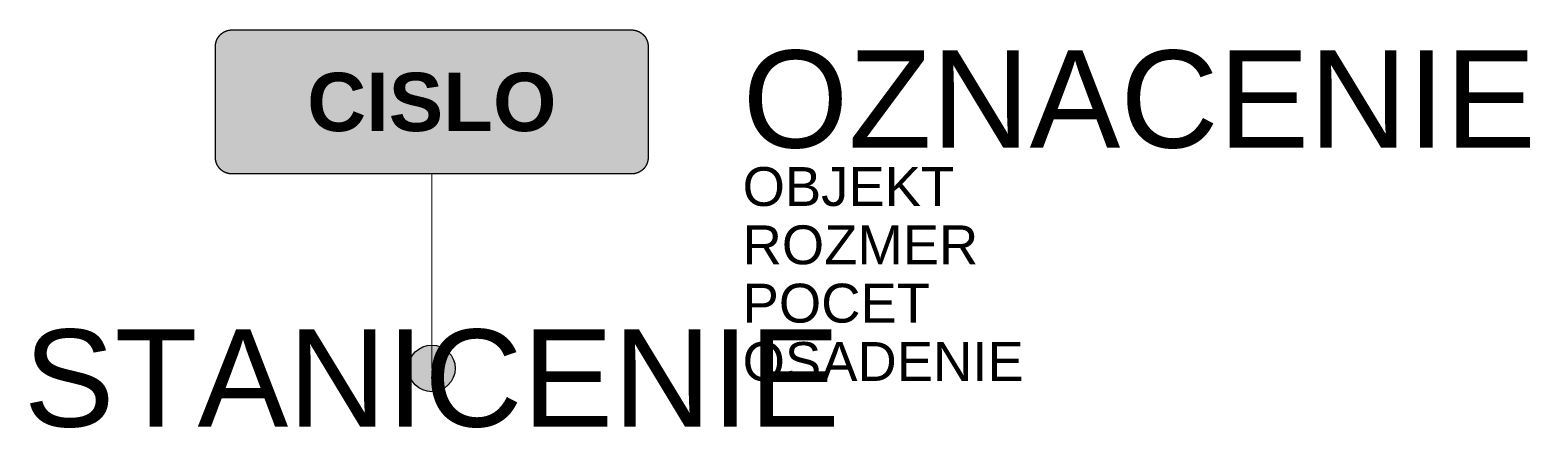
# Model space of a CAD drawing. Header units: metres. Extents: x -10.3 to 28.2, y -1.5 to 8.7.
import ezdxf
from ezdxf.enums import TextEntityAlignment as Align

# ---------------------------------------------------------------- set-up
doc = ezdxf.new("R2010")
doc.units = ezdxf.units.M
doc.layers.get('Defpoints').update_dxf_attribs({"color": 140, "lineweight": 5})
doc.styles.add('DZ', font='arialbd.ttf')
doc.styles.get("Standard").update_dxf_attribs({"font": 'arial.ttf'})

msp = doc.modelspace()

# ---------------------------------------------------------------- hatches: boundary and pattern name
at = {"true_color": 0x828282}
msp.add_hatch(color=8, dxfattribs=at).paths.add_polyline_path([(-5.133, 5), (-5.138, 5), (-5.143, 5), (-5.149, 5), (-5.154, 5), (-5.159, 5.001), (-5.164, 5.001), (-5.17, 5.002), (-5.175, 5.002), (-5.18, 5.003), (-5.185, 5.003), (-5.19, 5.004), (-5.195, 5.005), (-5.201, 5.005), (-5.206, 5.006), (-5.211, 5.007), (-5.216, 5.008), (-5.221, 5.009), (-5.226, 5.01), (-5.231, 5.012), (-5.236, 5.013), (-5.241, 5.014), (-5.246, 5.015), (-5.251, 5.017), (-5.256, 5.018), (-5.261, 5.02), (-5.266, 5.021), (-5.271, 5.023), (-5.276, 5.025), (-5.281, 5.027), (-5.285, 5.028), (-5.29, 5.03), (-5.295, 5.032), (-5.3, 5.034), (-5.304, 5.036), (-5.309, 5.038), (-5.314, 5.041), (-5.318, 5.043), (-5.323, 5.045), (-5.328, 5.047), (-5.332, 5.05), (-5.337, 5.052), (-5.341, 5.055), (-5.346, 5.057), (-5.35, 5.06), (-5.355, 5.063), (-5.359, 5.065), (-5.363, 5.068), (-5.368, 5.071), (-5.372, 5.074), (-5.376, 5.077), (-5.381, 5.08), (-5.385, 5.083), (-5.389, 5.086), (-5.393, 5.089), (-5.397, 5.093), (-5.401, 5.096), (-5.405, 5.099), (-5.409, 5.103), (-5.413, 5.106), (-5.417, 5.109), (-5.421, 5.113), (-5.425, 5.117), (-5.428, 5.12), (-5.432, 5.124), (-5.436, 5.128), (-5.44, 5.131), (-5.443, 5.135), (-5.447, 5.139), (-5.45, 5.143), (-5.454, 5.147), (-5.457, 5.151), (-5.46, 5.155), (-5.464, 5.159), (-5.467, 5.163), (-5.47, 5.167), (-5.473, 5.171), (-5.476, 5.176), (-5.479, 5.18), (-5.482, 5.184), (-5.485, 5.188), (-5.488, 5.193), (-5.491, 5.197), (-5.493, 5.201), (-5.496, 5.206), (-5.499, 5.21), (-5.501, 5.215), (-5.504, 5.219), (-5.506, 5.224), (-5.509, 5.229), (-5.511, 5.233), (-5.513, 5.238), (-5.516, 5.242), (-5.518, 5.247), (-5.52, 5.252), (-5.522, 5.256), (-5.524, 5.261), (-5.526, 5.266), (-5.528, 5.271), (-5.53, 5.276), (-5.532, 5.281), (-5.533, 5.285), (-5.535, 5.29), (-5.536, 5.295), (-5.538, 5.3), (-5.539, 5.305), (-5.541, 5.31), (-5.542, 5.315), (-5.543, 5.32), (-5.545, 5.325), (-5.546, 5.33), (-5.547, 5.335), (-5.548, 5.34), (-5.549, 5.345), (-5.55, 5.351), (-5.551, 5.356), (-5.552, 5.361), (-5.552, 5.366), (-5.553, 5.371), (-5.554, 5.376), (-5.554, 5.381), (-5.555, 5.387), (-5.555, 5.392), (-5.555, 5.397), (-5.556, 5.402), (-5.556, 5.408), (-5.556, 5.413), (-5.556, 5.418), (-5.556, 5.423), (-5.556, 8.281), (-5.556, 8.286), (-5.556, 8.291), (-5.556, 8.297), (-5.556, 8.302), (-5.555, 8.307), (-5.555, 8.312), (-5.555, 8.317), (-5.554, 8.323), (-5.554, 8.328), (-5.553, 8.333), (-5.552, 8.338), (-5.552, 8.343), (-5.551, 8.348), (-5.55, 8.354), (-5.549, 8.359), (-5.548, 8.364), (-5.547, 8.369), (-5.546, 8.374), (-5.545, 8.379), (-5.543, 8.384), (-5.542, 8.389), (-5.541, 8.394), (-5.539, 8.399), (-5.538, 8.404), (-5.536, 8.409), (-5.535, 8.414), (-5.533, 8.419), (-5.532, 8.424), (-5.53, 8.428), (-5.528, 8.433), (-5.526, 8.438), (-5.524, 8.443), (-5.522, 8.448), (-5.52, 8.452), (-5.518, 8.457), (-5.516, 8.462), (-5.513, 8.466), (-5.511, 8.471), (-5.509, 8.476), (-5.506, 8.48), (-5.504, 8.485), (-5.501, 8.489), (-5.499, 8.494), (-5.496, 8.498), (-5.493, 8.503), (-5.491, 8.507), (-5.488, 8.511), (-5.485, 8.516), (-5.482, 8.52), (-5.479, 8.524), (-5.476, 8.528), (-5.473, 8.533), (-5.47, 8.537), (-5.467, 8.541), (-5.464, 8.545), (-5.46, 8.549), (-5.457, 8.553), (-5.454, 8.557), (-5.45, 8.561), (-5.447, 8.565), (-5.443, 8.569), (-5.44, 8.573), (-5.436, 8.576), (-5.432, 8.58), (-5.428, 8.584), (-5.425, 8.587), (-5.421, 8.591), (-5.417, 8.595), (-5.413, 8.598), (-5.409, 8.602), (-5.405, 8.605), (-5.401, 8.608), (-5.397, 8.611), (-5.393, 8.615), (-5.389, 8.618), (-5.385, 8.621), (-5.381, 8.624), (-5.376, 8.627), (-5.372, 8.63), (-5.368, 8.633), (-5.363, 8.636), (-5.359, 8.639), (-5.355, 8.641), (-5.35, 8.644), (-5.346, 8.647), (-5.341, 8.649), (-5.337, 8.652), (-5.332, 8.654), (-5.328, 8.657), (-5.323, 8.659), (-5.318, 8.661), (-5.314, 8.664), (-5.309, 8.666), (-5.304, 8.668), (-5.3, 8.67), (-5.295, 8.672), (-5.29, 8.674), (-5.285, 8.676), (-5.281, 8.678), (-5.276, 8.679), (-5.271, 8.681), (-5.266, 8.683), (-5.261, 8.684), (-5.256, 8.686), (-5.251, 8.687), (-5.246, 8.689), (-5.241, 8.69), (-5.236, 8.691), (-5.231, 8.693), (-5.226, 8.694), (-5.221, 8.695), (-5.216, 8.696), (-5.211, 8.697), (-5.206, 8.698), (-5.201, 8.699), (-5.195, 8.7), (-5.19, 8.7), (-5.185, 8.701), (-5.18, 8.701), (-5.175, 8.702), (-5.17, 8.703), (-5.164, 8.703), (-5.159, 8.703), (-5.154, 8.704), (-5.149, 8.704), (-5.143, 8.704), (-5.138, 8.704), (-5.133, 8.704), (5.133, 8.704), (5.138, 8.704), (5.143, 8.704), (5.149, 8.704), (5.154, 8.704), (5.159, 8.703), (5.164, 8.703), (5.17, 8.703), (5.175, 8.702), (5.18, 8.701), (5.185, 8.701), (5.19, 8.7), (5.195, 8.7), (5.201, 8.699), (5.206, 8.698), (5.211, 8.697), (5.216, 8.696), (5.221, 8.695), (5.226, 8.694), (5.231, 8.693), (5.236, 8.691), (5.241, 8.69), (5.246, 8.689), (5.251, 8.687), (5.256, 8.686), (5.261, 8.684), (5.266, 8.683), (5.271, 8.681), (5.276, 8.679), (5.281, 8.678), (5.285, 8.676), (5.29, 8.674), (5.295, 8.672), (5.3, 8.67), (5.304, 8.668), (5.309, 8.666), (5.314, 8.664), (5.318, 8.661), (5.323, 8.659), (5.328, 8.657), (5.332, 8.654), (5.337, 8.652), (5.341, 8.649), (5.346, 8.647), (5.35, 8.644), (5.355, 8.641), (5.359, 8.639), (5.363, 8.636), (5.368, 8.633), (5.372, 8.63), (5.376, 8.627), (5.381, 8.624), (5.385, 8.621), (5.389, 8.618), (5.393, 8.615), (5.397, 8.611), (5.401, 8.608), (5.405, 8.605), (5.409, 8.602), (5.413, 8.598), (5.417, 8.595), (5.421, 8.591), (5.425, 8.587), (5.428, 8.584), (5.432, 8.58), (5.436, 8.576), (5.44, 8.573), (5.443, 8.569), (5.447, 8.565), (5.45, 8.561), (5.454, 8.557), (5.457, 8.553), (5.46, 8.549), (5.464, 8.545), (5.467, 8.541), (5.47, 8.537), (5.473, 8.533), (5.476, 8.528), (5.479, 8.524), (5.482, 8.52), (5.485, 8.516), (5.488, 8.511), (5.491, 8.507), (5.493, 8.503), (5.496, 8.498), (5.499, 8.494), (5.501, 8.489), (5.504, 8.485), (5.506, 8.48), (5.509, 8.476), (5.511, 8.471), (5.513, 8.466), (5.516, 8.462), (5.518, 8.457), (5.52, 8.452), (5.522, 8.448), (5.524, 8.443), (5.526, 8.438), (5.528, 8.433), (5.53, 8.428), (5.531, 8.424), (5.533, 8.419), (5.535, 8.414), (5.536, 8.409), (5.538, 8.404), (5.539, 8.399), (5.541, 8.394), (5.542, 8.389), (5.543, 8.384), (5.545, 8.379), (5.546, 8.374), (5.547, 8.369), (5.548, 8.364), (5.549, 8.359), (5.55, 8.354), (5.551, 8.348), (5.552, 8.343), (5.552, 8.338), (5.553, 8.333), (5.554, 8.328), (5.554, 8.323), (5.555, 8.317), (5.555, 8.312), (5.555, 8.307), (5.556, 8.302), (5.556, 8.297), (5.556, 8.291), (5.556, 8.286), (5.556, 8.281), (5.556, 5.423), (5.556, 5.418), (5.556, 5.413), (5.556, 5.408), (5.556, 5.402), (5.555, 5.397), (5.555, 5.392), (5.555, 5.387), (5.554, 5.381), (5.554, 5.376), (5.553, 5.371), (5.552, 5.366), (5.552, 5.361), (5.551, 5.356), (5.55, 5.351), (5.549, 5.345), (5.548, 5.34), (5.547, 5.335), (5.546, 5.33), (5.545, 5.325), (5.543, 5.32), (5.542, 5.315), (5.541, 5.31), (5.539, 5.305), (5.538, 5.3), (5.536, 5.295), (5.535, 5.29), (5.533, 5.285), (5.531, 5.281), (5.53, 5.276), (5.528, 5.271), (5.526, 5.266), (5.524, 5.261), (5.522, 5.256), (5.52, 5.252), (5.518, 5.247), (5.516, 5.242), (5.513, 5.238), (5.511, 5.233), (5.509, 5.229), (5.506, 5.224), (5.504, 5.219), (5.501, 5.215), (5.499, 5.21), (5.496, 5.206), (5.493, 5.201), (5.491, 5.197), (5.488, 5.193), (5.485, 5.188), (5.482, 5.184), (5.479, 5.18), (5.476, 5.176), (5.473, 5.171), (5.47, 5.167), (5.467, 5.163), (5.464, 5.159), (5.46, 5.155), (5.457, 5.151), (5.454, 5.147), (5.45, 5.143), (5.447, 5.139), (5.443, 5.135), (5.44, 5.131), (5.436, 5.128), (5.432, 5.124), (5.428, 5.12), (5.425, 5.117), (5.421, 5.113), (5.417, 5.109), (5.413, 5.106), (5.409, 5.103), (5.405, 5.099), (5.401, 5.096), (5.397, 5.093), (5.393, 5.089), (5.389, 5.086), (5.385, 5.083), (5.381, 5.08), (5.376, 5.077), (5.372, 5.074), (5.368, 5.071), (5.363, 5.068), (5.359, 5.065), (5.355, 5.063), (5.35, 5.06), (5.346, 5.057), (5.341, 5.055), (5.337, 5.052), (5.332, 5.05), (5.328, 5.047), (5.323, 5.045), (5.318, 5.043), (5.314, 5.041), (5.309, 5.038), (5.304, 5.036), (5.3, 5.034), (5.295, 5.032), (5.29, 5.03), (5.285, 5.028), (5.281, 5.027), (5.276, 5.025), (5.271, 5.023), (5.266, 5.021), (5.261, 5.02), (5.256, 5.018), (5.251, 5.017), (5.246, 5.015), (5.241, 5.014), (5.236, 5.013), (5.231, 5.012), (5.226, 5.01), (5.221, 5.009), (5.216, 5.008), (5.211, 5.007), (5.206, 5.006), (5.201, 5.005), (5.195, 5.005), (5.19, 5.004), (5.185, 5.003), (5.18, 5.003), (5.175, 5.002), (5.17, 5.002), (5.164, 5.001), (5.159, 5.001), (5.154, 5), (5.149, 5), (5.143, 5), (5.138, 5), (5.133, 5)])
at = {"true_color": 0x9b9b9b}
h = msp.add_hatch(color=253, dxfattribs=at)
h.paths.add_polyline_path([(-5.133, 5.106), (-5.141, 5.106), (-5.149, 5.106), (-5.157, 5.107), (-5.165, 5.107), (-5.173, 5.108), (-5.181, 5.109), (-5.189, 5.111), (-5.197, 5.112), (-5.205, 5.114), (-5.212, 5.116), (-5.22, 5.118), (-5.227, 5.12), (-5.235, 5.122), (-5.242, 5.125), (-5.249, 5.128), (-5.257, 5.131), (-5.264, 5.134), (-5.271, 5.137), (-5.277, 5.141), (-5.284, 5.144), (-5.291, 5.148), (-5.298, 5.152), (-5.304, 5.156), (-5.31, 5.16), (-5.317, 5.164), (-5.323, 5.169), (-5.329, 5.174), (-5.335, 5.178), (-5.341, 5.183), (-5.346, 5.188), (-5.352, 5.193), (-5.357, 5.199), (-5.363, 5.204), (-5.368, 5.21), (-5.373, 5.215), (-5.378, 5.221), (-5.383, 5.227), (-5.387, 5.233), (-5.392, 5.239), (-5.396, 5.246), (-5.4, 5.252), (-5.404, 5.259), (-5.408, 5.265), (-5.412, 5.272), (-5.416, 5.279), (-5.419, 5.286), (-5.422, 5.293), (-5.426, 5.3), (-5.428, 5.307), (-5.431, 5.314), (-5.434, 5.321), (-5.436, 5.329), (-5.438, 5.336), (-5.44, 5.344), (-5.442, 5.352), (-5.444, 5.359), (-5.445, 5.367), (-5.447, 5.375), (-5.448, 5.383), (-5.449, 5.391), (-5.45, 5.399), (-5.45, 5.407), (-5.45, 5.415), (-5.45, 5.423), (-5.45, 8.281), (-5.45, 8.289), (-5.45, 8.297), (-5.45, 8.305), (-5.449, 8.313), (-5.448, 8.321), (-5.447, 8.329), (-5.445, 8.337), (-5.444, 8.345), (-5.442, 8.352), (-5.44, 8.36), (-5.438, 8.368), (-5.436, 8.375), (-5.434, 8.383), (-5.431, 8.39), (-5.428, 8.397), (-5.426, 8.404), (-5.422, 8.411), (-5.419, 8.418), (-5.416, 8.425), (-5.412, 8.432), (-5.408, 8.439), (-5.404, 8.445), (-5.4, 8.452), (-5.396, 8.458), (-5.392, 8.465), (-5.387, 8.471), (-5.383, 8.477), (-5.378, 8.483), (-5.373, 8.489), (-5.368, 8.494), (-5.363, 8.5), (-5.357, 8.505), (-5.352, 8.511), (-5.346, 8.516), (-5.341, 8.521), (-5.335, 8.526), (-5.329, 8.531), (-5.323, 8.535), (-5.317, 8.54), (-5.31, 8.544), (-5.304, 8.548), (-5.298, 8.552), (-5.291, 8.556), (-5.284, 8.56), (-5.277, 8.564), (-5.271, 8.567), (-5.264, 8.57), (-5.257, 8.573), (-5.249, 8.576), (-5.242, 8.579), (-5.235, 8.582), (-5.227, 8.584), (-5.22, 8.586), (-5.212, 8.588), (-5.205, 8.59), (-5.197, 8.592), (-5.189, 8.593), (-5.181, 8.595), (-5.173, 8.596), (-5.165, 8.597), (-5.157, 8.597), (-5.149, 8.598), (-5.141, 8.598), (-5.133, 8.598), (5.133, 8.598), (5.141, 8.598), (5.149, 8.598), (5.157, 8.597), (5.165, 8.597), (5.173, 8.596), (5.181, 8.595), (5.189, 8.593), (5.197, 8.592), (5.205, 8.59), (5.212, 8.588), (5.22, 8.586), (5.227, 8.584), (5.235, 8.582), (5.242, 8.579), (5.249, 8.576), (5.257, 8.573), (5.264, 8.57), (5.271, 8.567), (5.277, 8.564), (5.284, 8.56), (5.291, 8.556), (5.298, 8.552), (5.304, 8.548), (5.31, 8.544), (5.317, 8.54), (5.323, 8.535), (5.329, 8.531), (5.335, 8.526), (5.341, 8.521), (5.346, 8.516), (5.352, 8.511), (5.357, 8.505), (5.363, 8.5), (5.368, 8.494), (5.373, 8.489), (5.378, 8.483), (5.383, 8.477), (5.387, 8.471), (5.392, 8.465), (5.396, 8.458), (5.4, 8.452), (5.404, 8.445), (5.408, 8.439), (5.412, 8.432), (5.416, 8.425), (5.419, 8.418), (5.422, 8.411), (5.425, 8.404), (5.428, 8.397), (5.431, 8.39), (5.434, 8.383), (5.436, 8.375), (5.438, 8.368), (5.44, 8.36), (5.442, 8.352), (5.444, 8.345), (5.445, 8.337), (5.447, 8.329), (5.448, 8.321), (5.449, 8.313), (5.449, 8.305), (5.45, 8.297), (5.45, 8.289), (5.45, 8.281), (5.45, 5.423), (5.45, 5.415), (5.45, 5.407), (5.449, 5.399), (5.449, 5.391), (5.448, 5.383), (5.447, 5.375), (5.445, 5.367), (5.444, 5.359), (5.442, 5.352), (5.44, 5.344), (5.438, 5.336), (5.436, 5.329), (5.434, 5.321), (5.431, 5.314), (5.428, 5.307), (5.425, 5.3), (5.422, 5.293), (5.419, 5.286), (5.416, 5.279), (5.412, 5.272), (5.408, 5.265), (5.404, 5.259), (5.4, 5.252), (5.396, 5.246), (5.392, 5.239), (5.387, 5.233), (5.383, 5.227), (5.378, 5.221), (5.373, 5.215), (5.368, 5.21), (5.363, 5.204), (5.357, 5.199), (5.352, 5.193), (5.346, 5.188), (5.341, 5.183), (5.335, 5.178), (5.329, 5.174), (5.323, 5.169), (5.317, 5.164), (5.31, 5.16), (5.304, 5.156), (5.298, 5.152), (5.291, 5.148), (5.284, 5.144), (5.277, 5.141), (5.271, 5.137), (5.264, 5.134), (5.257, 5.131), (5.249, 5.128), (5.242, 5.125), (5.235, 5.122), (5.227, 5.12), (5.22, 5.118), (5.212, 5.116), (5.205, 5.114), (5.197, 5.112), (5.189, 5.111), (5.181, 5.109), (5.173, 5.108), (5.165, 5.107), (5.157, 5.107), (5.149, 5.106), (5.141, 5.106), (5.133, 5.106)])
h.paths.add_polyline_path([(-5.133, 5.265), (-5.137, 5.265), (-5.141, 5.265), (-5.145, 5.265), (-5.149, 5.265), (-5.153, 5.266), (-5.157, 5.266), (-5.161, 5.267), (-5.165, 5.268), (-5.169, 5.269), (-5.173, 5.27), (-5.176, 5.271), (-5.18, 5.272), (-5.184, 5.273), (-5.188, 5.274), (-5.191, 5.276), (-5.195, 5.277), (-5.198, 5.279), (-5.202, 5.28), (-5.205, 5.282), (-5.209, 5.284), (-5.212, 5.286), (-5.215, 5.288), (-5.218, 5.29), (-5.222, 5.292), (-5.225, 5.294), (-5.228, 5.296), (-5.231, 5.298), (-5.234, 5.301), (-5.237, 5.303), (-5.24, 5.306), (-5.242, 5.308), (-5.245, 5.311), (-5.248, 5.314), (-5.25, 5.317), (-5.253, 5.319), (-5.255, 5.322), (-5.258, 5.325), (-5.26, 5.328), (-5.262, 5.331), (-5.265, 5.335), (-5.267, 5.338), (-5.269, 5.341), (-5.271, 5.344), (-5.273, 5.348), (-5.274, 5.351), (-5.276, 5.354), (-5.278, 5.358), (-5.279, 5.361), (-5.281, 5.365), (-5.282, 5.369), (-5.283, 5.372), (-5.285, 5.376), (-5.286, 5.38), (-5.287, 5.384), (-5.288, 5.387), (-5.288, 5.391), (-5.289, 5.395), (-5.29, 5.399), (-5.29, 5.403), (-5.291, 5.407), (-5.291, 5.411), (-5.291, 5.415), (-5.292, 5.419), (-5.292, 5.423), (-5.292, 8.281), (-5.292, 8.285), (-5.291, 8.289), (-5.291, 8.293), (-5.291, 8.297), (-5.29, 8.301), (-5.29, 8.305), (-5.289, 8.309), (-5.288, 8.313), (-5.288, 8.317), (-5.287, 8.32), (-5.286, 8.324), (-5.285, 8.328), (-5.283, 8.332), (-5.282, 8.335), (-5.281, 8.339), (-5.279, 8.343), (-5.278, 8.346), (-5.276, 8.35), (-5.274, 8.353), (-5.273, 8.356), (-5.271, 8.36), (-5.269, 8.363), (-5.267, 8.366), (-5.265, 8.37), (-5.262, 8.373), (-5.26, 8.376), (-5.258, 8.379), (-5.255, 8.382), (-5.253, 8.385), (-5.25, 8.388), (-5.248, 8.39), (-5.245, 8.393), (-5.242, 8.396), (-5.24, 8.398), (-5.237, 8.401), (-5.234, 8.403), (-5.231, 8.406), (-5.228, 8.408), (-5.225, 8.41), (-5.222, 8.412), (-5.218, 8.415), (-5.215, 8.417), (-5.212, 8.418), (-5.209, 8.42), (-5.205, 8.422), (-5.202, 8.424), (-5.198, 8.425), (-5.195, 8.427), (-5.191, 8.429), (-5.188, 8.43), (-5.184, 8.431), (-5.18, 8.432), (-5.176, 8.433), (-5.173, 8.435), (-5.169, 8.435), (-5.165, 8.436), (-5.161, 8.437), (-5.157, 8.438), (-5.153, 8.438), (-5.149, 8.439), (-5.145, 8.439), (-5.141, 8.439), (-5.137, 8.44), (-5.133, 8.44), (5.133, 8.44), (5.137, 8.44), (5.141, 8.439), (5.145, 8.439), (5.149, 8.439), (5.153, 8.438), (5.157, 8.438), (5.161, 8.437), (5.165, 8.436), (5.169, 8.435), (5.173, 8.435), (5.176, 8.433), (5.18, 8.432), (5.184, 8.431), (5.187, 8.43), (5.191, 8.429), (5.195, 8.427), (5.198, 8.425), (5.202, 8.424), (5.205, 8.422), (5.209, 8.42), (5.212, 8.418), (5.215, 8.417), (5.218, 8.415), (5.222, 8.412), (5.225, 8.41), (5.228, 8.408), (5.231, 8.406), (5.234, 8.403), (5.237, 8.401), (5.24, 8.398), (5.242, 8.396), (5.245, 8.393), (5.248, 8.39), (5.25, 8.388), (5.253, 8.385), (5.255, 8.382), (5.258, 8.379), (5.26, 8.376), (5.262, 8.373), (5.265, 8.37), (5.267, 8.366), (5.269, 8.363), (5.271, 8.36), (5.273, 8.356), (5.274, 8.353), (5.276, 8.35), (5.278, 8.346), (5.279, 8.343), (5.281, 8.339), (5.282, 8.335), (5.283, 8.332), (5.285, 8.328), (5.286, 8.324), (5.287, 8.32), (5.288, 8.317), (5.288, 8.313), (5.289, 8.309), (5.29, 8.305), (5.29, 8.301), (5.291, 8.297), (5.291, 8.293), (5.291, 8.289), (5.292, 8.285), (5.292, 8.281), (5.292, 5.423), (5.292, 5.419), (5.291, 5.415), (5.291, 5.411), (5.291, 5.407), (5.29, 5.403), (5.29, 5.399), (5.289, 5.395), (5.288, 5.391), (5.288, 5.387), (5.287, 5.384), (5.286, 5.38), (5.285, 5.376), (5.283, 5.372), (5.282, 5.369), (5.281, 5.365), (5.279, 5.361), (5.278, 5.358), (5.276, 5.354), (5.274, 5.351), (5.273, 5.348), (5.271, 5.344), (5.269, 5.341), (5.267, 5.338), (5.265, 5.335), (5.262, 5.331), (5.26, 5.328), (5.258, 5.325), (5.255, 5.322), (5.253, 5.319), (5.25, 5.317), (5.248, 5.314), (5.245, 5.311), (5.242, 5.308), (5.24, 5.306), (5.237, 5.303), (5.234, 5.301), (5.231, 5.298), (5.228, 5.296), (5.225, 5.294), (5.222, 5.292), (5.218, 5.29), (5.215, 5.288), (5.212, 5.286), (5.209, 5.284), (5.205, 5.282), (5.202, 5.28), (5.198, 5.279), (5.195, 5.277), (5.191, 5.276), (5.187, 5.274), (5.184, 5.273), (5.18, 5.272), (5.176, 5.271), (5.173, 5.27), (5.169, 5.269), (5.165, 5.268), (5.161, 5.267), (5.157, 5.266), (5.153, 5.266), (5.149, 5.265), (5.145, 5.265), (5.141, 5.265), (5.137, 5.265), (5.133, 5.265)], flags=16)
h = msp.add_hatch(color=0)
h.dxf.hatch_style = 1
h.paths.add_polyline_path([(0.6, 0, 1), (-0.6, 0, 1)])

# ---------------------------------------------------------------- linework, layer by layer
at = {"lineweight": 9}
msp.add_line((0, 5), (0, 2.5), dxfattribs=at)
at = {"color": 0, "lineweight": 9}
msp.add_line((0, 2.5), (0, 0), dxfattribs=at)
at = {"color": 8, "true_color": 0x828282}
msp.add_lwpolyline([(-5.133, 5), (-5.138, 5), (-5.143, 5), (-5.149, 5), (-5.154, 5), (-5.159, 5.001), (-5.164, 5.001), (-5.17, 5.002), (-5.175, 5.002), (-5.18, 5.003), (-5.185, 5.003), (-5.19, 5.004), (-5.195, 5.005), (-5.201, 5.005), (-5.206, 5.006), (-5.211, 5.007), (-5.216, 5.008), (-5.221, 5.009), (-5.226, 5.01), (-5.231, 5.012), (-5.236, 5.013), (-5.241, 5.014), (-5.246, 5.015), (-5.251, 5.017), (-5.256, 5.018), (-5.261, 5.02), (-5.266, 5.021), (-5.271, 5.023), (-5.276, 5.025), (-5.281, 5.027), (-5.285, 5.028), (-5.29, 5.03), (-5.295, 5.032), (-5.3, 5.034), (-5.304, 5.036), (-5.309, 5.038), (-5.314, 5.041), (-5.318, 5.043), (-5.323, 5.045), (-5.328, 5.047), (-5.332, 5.05), (-5.337, 5.052), (-5.341, 5.055), (-5.346, 5.057), (-5.35, 5.06), (-5.355, 5.063), (-5.359, 5.065), (-5.363, 5.068), (-5.368, 5.071), (-5.372, 5.074), (-5.376, 5.077), (-5.381, 5.08), (-5.385, 5.083), (-5.389, 5.086), (-5.393, 5.089), (-5.397, 5.093), (-5.401, 5.096), (-5.405, 5.099), (-5.409, 5.103), (-5.413, 5.106), (-5.417, 5.109), (-5.421, 5.113), (-5.425, 5.117), (-5.428, 5.12), (-5.432, 5.124), (-5.436, 5.128), (-5.44, 5.131), (-5.443, 5.135), (-5.447, 5.139), (-5.45, 5.143), (-5.454, 5.147), (-5.457, 5.151), (-5.46, 5.155), (-5.464, 5.159), (-5.467, 5.163), (-5.47, 5.167), (-5.473, 5.171), (-5.476, 5.176), (-5.479, 5.18), (-5.482, 5.184), (-5.485, 5.188), (-5.488, 5.193), (-5.491, 5.197), (-5.493, 5.201), (-5.496, 5.206), (-5.499, 5.21), (-5.501, 5.215), (-5.504, 5.219), (-5.506, 5.224), (-5.509, 5.229), (-5.511, 5.233), (-5.513, 5.238), (-5.516, 5.242), (-5.518, 5.247), (-5.52, 5.252), (-5.522, 5.256), (-5.524, 5.261), (-5.526, 5.266), (-5.528, 5.271), (-5.53, 5.276), (-5.532, 5.281), (-5.533, 5.285), (-5.535, 5.29), (-5.536, 5.295), (-5.538, 5.3), (-5.539, 5.305), (-5.541, 5.31), (-5.542, 5.315), (-5.543, 5.32), (-5.545, 5.325), (-5.546, 5.33), (-5.547, 5.335), (-5.548, 5.34), (-5.549, 5.345), (-5.55, 5.351), (-5.551, 5.356), (-5.552, 5.361), (-5.552, 5.366), (-5.553, 5.371), (-5.554, 5.376), (-5.554, 5.381), (-5.555, 5.387), (-5.555, 5.392), (-5.555, 5.397), (-5.556, 5.402), (-5.556, 5.408), (-5.556, 5.413), (-5.556, 5.418), (-5.556, 5.423), (-5.556, 8.281), (-5.556, 8.286), (-5.556, 8.291), (-5.556, 8.297), (-5.556, 8.302), (-5.555, 8.307), (-5.555, 8.312), (-5.555, 8.317), (-5.554, 8.323), (-5.554, 8.328), (-5.553, 8.333), (-5.552, 8.338), (-5.552, 8.343), (-5.551, 8.348), (-5.55, 8.354), (-5.549, 8.359), (-5.548, 8.364), (-5.547, 8.369), (-5.546, 8.374), (-5.545, 8.379), (-5.543, 8.384), (-5.542, 8.389), (-5.541, 8.394), (-5.539, 8.399), (-5.538, 8.404), (-5.536, 8.409), (-5.535, 8.414), (-5.533, 8.419), (-5.532, 8.424), (-5.53, 8.428), (-5.528, 8.433), (-5.526, 8.438), (-5.524, 8.443), (-5.522, 8.448), (-5.52, 8.452), (-5.518, 8.457), (-5.516, 8.462), (-5.513, 8.466), (-5.511, 8.471), (-5.509, 8.476), (-5.506, 8.48), (-5.504, 8.485), (-5.501, 8.489), (-5.499, 8.494), (-5.496, 8.498), (-5.493, 8.503), (-5.491, 8.507), (-5.488, 8.511), (-5.485, 8.516), (-5.482, 8.52), (-5.479, 8.524), (-5.476, 8.528), (-5.473, 8.533), (-5.47, 8.537), (-5.467, 8.541), (-5.464, 8.545), (-5.46, 8.549), (-5.457, 8.553), (-5.454, 8.557), (-5.45, 8.561), (-5.447, 8.565), (-5.443, 8.569), (-5.44, 8.573), (-5.436, 8.576), (-5.432, 8.58), (-5.428, 8.584), (-5.425, 8.587), (-5.421, 8.591), (-5.417, 8.595), (-5.413, 8.598), (-5.409, 8.602), (-5.405, 8.605), (-5.401, 8.608), (-5.397, 8.611), (-5.393, 8.615), (-5.389, 8.618), (-5.385, 8.621), (-5.381, 8.624), (-5.376, 8.627), (-5.372, 8.63), (-5.368, 8.633), (-5.363, 8.636), (-5.359, 8.639), (-5.355, 8.641), (-5.35, 8.644), (-5.346, 8.647), (-5.341, 8.649), (-5.337, 8.652), (-5.332, 8.654), (-5.328, 8.657), (-5.323, 8.659), (-5.318, 8.661), (-5.314, 8.664), (-5.309, 8.666), (-5.304, 8.668), (-5.3, 8.67), (-5.295, 8.672), (-5.29, 8.674), (-5.285, 8.676), (-5.281, 8.678), (-5.276, 8.679), (-5.271, 8.681), (-5.266, 8.683), (-5.261, 8.684), (-5.256, 8.686), (-5.251, 8.687), (-5.246, 8.689), (-5.241, 8.69), (-5.236, 8.691), (-5.231, 8.693), (-5.226, 8.694), (-5.221, 8.695), (-5.216, 8.696), (-5.211, 8.697), (-5.206, 8.698), (-5.201, 8.699), (-5.195, 8.7), (-5.19, 8.7), (-5.185, 8.701), (-5.18, 8.701), (-5.175, 8.702), (-5.17, 8.703), (-5.164, 8.703), (-5.159, 8.703), (-5.154, 8.704), (-5.149, 8.704), (-5.143, 8.704), (-5.138, 8.704), (-5.133, 8.704), (5.133, 8.704), (5.138, 8.704), (5.143, 8.704), (5.149, 8.704), (5.154, 8.704), (5.159, 8.703), (5.164, 8.703), (5.17, 8.703), (5.175, 8.702), (5.18, 8.701), (5.185, 8.701), (5.19, 8.7), (5.195, 8.7), (5.201, 8.699), (5.206, 8.698), (5.211, 8.697), (5.216, 8.696), (5.221, 8.695), (5.226, 8.694), (5.231, 8.693), (5.236, 8.691), (5.241, 8.69), (5.246, 8.689), (5.251, 8.687), (5.256, 8.686), (5.261, 8.684), (5.266, 8.683), (5.271, 8.681), (5.276, 8.679), (5.281, 8.678), (5.285, 8.676), (5.29, 8.674), (5.295, 8.672), (5.3, 8.67), (5.304, 8.668), (5.309, 8.666), (5.314, 8.664), (5.318, 8.661), (5.323, 8.659), (5.328, 8.657), (5.332, 8.654), (5.337, 8.652), (5.341, 8.649), (5.346, 8.647), (5.35, 8.644), (5.355, 8.641), (5.359, 8.639), (5.363, 8.636), (5.368, 8.633), (5.372, 8.63), (5.376, 8.627), (5.381, 8.624), (5.385, 8.621), (5.389, 8.618), (5.393, 8.615), (5.397, 8.611), (5.401, 8.608), (5.405, 8.605), (5.409, 8.602), (5.413, 8.598), (5.417, 8.595), (5.421, 8.591), (5.425, 8.587), (5.428, 8.584), (5.432, 8.58), (5.436, 8.576), (5.44, 8.573), (5.443, 8.569), (5.447, 8.565), (5.45, 8.561), (5.454, 8.557), (5.457, 8.553), (5.46, 8.549), (5.464, 8.545), (5.467, 8.541), (5.47, 8.537), (5.473, 8.533), (5.476, 8.528), (5.479, 8.524), (5.482, 8.52), (5.485, 8.516), (5.488, 8.511), (5.491, 8.507), (5.493, 8.503), (5.496, 8.498), (5.499, 8.494), (5.501, 8.489), (5.504, 8.485), (5.506, 8.48), (5.509, 8.476), (5.511, 8.471), (5.513, 8.466), (5.516, 8.462), (5.518, 8.457), (5.52, 8.452), (5.522, 8.448), (5.524, 8.443), (5.526, 8.438), (5.528, 8.433), (5.53, 8.428), (5.531, 8.424), (5.533, 8.419), (5.535, 8.414), (5.536, 8.409), (5.538, 8.404), (5.539, 8.399), (5.541, 8.394), (5.542, 8.389), (5.543, 8.384), (5.545, 8.379), (5.546, 8.374), (5.547, 8.369), (5.548, 8.364), (5.549, 8.359), (5.55, 8.354), (5.551, 8.348), (5.552, 8.343), (5.552, 8.338), (5.553, 8.333), (5.554, 8.328), (5.554, 8.323), (5.555, 8.317), (5.555, 8.312), (5.555, 8.307), (5.556, 8.302), (5.556, 8.297), (5.556, 8.291), (5.556, 8.286), (5.556, 8.281), (5.556, 5.423), (5.556, 5.418), (5.556, 5.413), (5.556, 5.408), (5.556, 5.402), (5.555, 5.397), (5.555, 5.392), (5.555, 5.387), (5.554, 5.381), (5.554, 5.376), (5.553, 5.371), (5.552, 5.366), (5.552, 5.361), (5.551, 5.356), (5.55, 5.351), (5.549, 5.345), (5.548, 5.34), (5.547, 5.335), (5.546, 5.33), (5.545, 5.325), (5.543, 5.32), (5.542, 5.315), (5.541, 5.31), (5.539, 5.305), (5.538, 5.3), (5.536, 5.295), (5.535, 5.29), (5.533, 5.285), (5.531, 5.281), (5.53, 5.276), (5.528, 5.271), (5.526, 5.266), (5.524, 5.261), (5.522, 5.256), (5.52, 5.252), (5.518, 5.247), (5.516, 5.242), (5.513, 5.238), (5.511, 5.233), (5.509, 5.229), (5.506, 5.224), (5.504, 5.219), (5.501, 5.215), (5.499, 5.21), (5.496, 5.206), (5.493, 5.201), (5.491, 5.197), (5.488, 5.193), (5.485, 5.188), (5.482, 5.184), (5.479, 5.18), (5.476, 5.176), (5.473, 5.171), (5.47, 5.167), (5.467, 5.163), (5.464, 5.159), (5.46, 5.155), (5.457, 5.151), (5.454, 5.147), (5.45, 5.143), (5.447, 5.139), (5.443, 5.135), (5.44, 5.131), (5.436, 5.128), (5.432, 5.124), (5.428, 5.12), (5.425, 5.117), (5.421, 5.113), (5.417, 5.109), (5.413, 5.106), (5.409, 5.103), (5.405, 5.099), (5.401, 5.096), (5.397, 5.093), (5.393, 5.089), (5.389, 5.086), (5.385, 5.083), (5.381, 5.08), (5.376, 5.077), (5.372, 5.074), (5.368, 5.071), (5.363, 5.068), (5.359, 5.065), (5.355, 5.063), (5.35, 5.06), (5.346, 5.057), (5.341, 5.055), (5.337, 5.052), (5.332, 5.05), (5.328, 5.047), (5.323, 5.045), (5.318, 5.043), (5.314, 5.041), (5.309, 5.038), (5.304, 5.036), (5.3, 5.034), (5.295, 5.032), (5.29, 5.03), (5.285, 5.028), (5.281, 5.027), (5.276, 5.025), (5.271, 5.023), (5.266, 5.021), (5.261, 5.02), (5.256, 5.018), (5.251, 5.017), (5.246, 5.015), (5.241, 5.014), (5.236, 5.013), (5.231, 5.012), (5.226, 5.01), (5.221, 5.009), (5.216, 5.008), (5.211, 5.007), (5.206, 5.006), (5.201, 5.005), (5.195, 5.005), (5.19, 5.004), (5.185, 5.003), (5.18, 5.003), (5.175, 5.002), (5.17, 5.002), (5.164, 5.001), (5.159, 5.001), (5.154, 5), (5.149, 5), (5.143, 5), (5.138, 5), (5.133, 5), (-5.133, 5)], dxfattribs=at)
at = {"color": 0}
msp.add_circle((0, 0), 0.6, dxfattribs=at)

# ---------------------------------------------------------------- texts
msp.add_attdef('OZNACENIE', (7.982, 5.677), '393-32-LOOKVIDITELNOST', height=2.5)
at = {"color": 253, "true_color": 0x9b9b9b, "style": 'DZ'}
msp.add_attdef('CISLO', text='N71', height=1.5, dxfattribs=at).set_placement((0, 6.852), align=Align.MIDDLE_CENTER)
msp.add_attdef('STANICENIE', text='', height=2.5).set_placement((0, 1), align=Align.TOP_CENTER)
at = {"layer": 'Defpoints'}
for tag, p, s in [('OBJEKT', (7.982, 4.177), 'Jestvujúci'), ('ROZMER', (7.982, 2.677), '350x1050'), ('POCET', (7.982, 1.177), ''), ('OSADENIE', (7.982, -0.323), '')]:
    msp.add_attdef(tag, p, s, height=1, dxfattribs=at)

doc.saveas('drawing.dxf')
